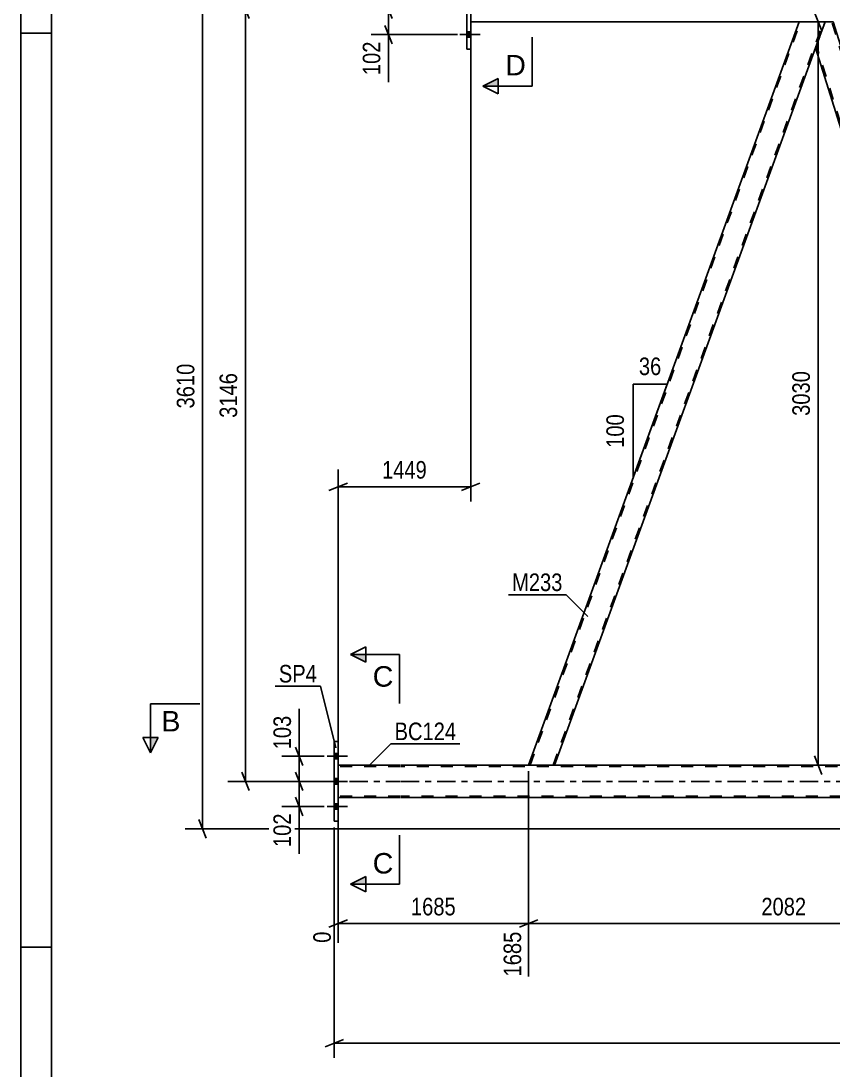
# Model space of a CAD drawing. Header units: millimetres. Extents: x 0 to 841, y 0 to 594.
# Drawn here: x 0 to 132.5, y 278 to 449 of the extents above; entities that cross this region are included whole.
import ezdxf

# ---------------------------------------------------------------- set-up
doc = ezdxf.new("R2010")
doc.units = ezdxf.units.MM
doc.linetypes.add('DXK_LINE_DOT2', pattern=[3.9198, 1.9599, -1.9599])
doc.linetypes.add('DXK_LINE_DOT3', pattern=[5.9187, 2.979, -0.9799, 0.9799, -0.9799])
doc.styles.add('Arial', font='ARIAL.TTF', dxfattribs={"height": 0.2})
doc.styles.add('Arial Narrow', font='ARIALN.TTF', dxfattribs={"height": 0.2})

# ---------------------------------------------------------------- blocks, each defined once
blk = doc.blocks.new('Unknown-247343265-1137')
at = {"color": 5, "linetype": 'Continuous'}
for p, q in [((0, 594), (0, 0)), ((5, 589), (5, 5)), ((5, 447), (0, 447)), ((5, 298), (0, 298))]:
    blk.add_line(p, q, dxfattribs=at)
blk = doc.blocks.new('Part-247343265-35508 - 2635')
at = {"color": 2, "linetype": 'Continuous'}
for p, q in [((131.16, 448.89), (129.62, 444.64)), ((132.48, 448.89), (131.16, 448.89)), ((168.76, 332.49), (132.48, 448.89)), ((164.57, 332.49), (129.62, 444.64))]:
    blk.add_line(p, q, dxfattribs=at)
at = {"color": 7, "linetype": 'DXK_LINE_DOT2'}
for p, q in [((169.05, 330.77), (132.23, 448.89)), ((166.33, 327.67), (129.75, 445.01)), ((166.08, 327.67), (164.57, 332.49)), ((169.18, 331.14), (168.76, 332.49)), ((167.92, 327.67), (169.18, 331.14)), ((166.08, 327.67), (167.92, 327.67))]:
    blk.add_line(p, q, dxfattribs=at)
blk = doc.blocks.new('Part-247343265-35498 - 2635')
at = {"color": 2, "linetype": 'Continuous'}
for p, q in [((82.79, 327.67), (126.91, 448.89)), ((126.91, 448.89), (131.16, 448.89)), ((87.04, 327.67), (129.62, 444.64))]:
    blk.add_line(p, q, dxfattribs=at)
at = {"color": 7, "linetype": 'DXK_LINE_DOT2'}
for p, q in [((83.04, 327.67), (127.16, 448.89)), ((86.79, 327.67), (130.91, 448.89)), ((129.62, 444.64), (131.16, 448.89)), ((87.04, 327.67), (82.79, 327.67))]:
    blk.add_line(p, q, dxfattribs=at)
blk = doc.blocks.new('Part-247343265-35516 - 2635')
at = {"color": 2, "linetype": 'Continuous'}
for p, q in [((72.72, 457.39), (73.36, 457.39)), ((72.72, 444.39), (72.72, 457.39)), ((73.36, 457.39), (73.36, 444.39)), ((73.36, 444.39), (72.72, 444.39))]:
    blk.add_line(p, q, dxfattribs=at)
blk = doc.blocks.new('Part-247343265-35517 - 2635')
at = {"color": 2, "linetype": 'Continuous'}
for p, q in [((51.1, 331.53), (51.74, 331.53)), ((51.1, 318.53), (51.1, 331.53)), ((51.74, 331.53), (51.74, 318.53)), ((51.74, 318.53), (51.1, 318.53))]:
    blk.add_line(p, q, dxfattribs=at)
blk = doc.blocks.new('Part-247343265-35614 - 2635')
at = {"color": 7, "linetype": 'DXK_LINE_DOT2'}
for p, q in [((73.36, 448.89), (73.36, 452.89)), ((132.48, 448.89), (126.91, 448.89))]:
    blk.add_line(p, q, dxfattribs=at)
at = {"color": 2, "linetype": 'Continuous'}
blk.add_line((73.36, 448.89), (126.91, 448.89), dxfattribs=at)
blk = doc.blocks.new('Part-247343265-35615 - 2635')
at = {"color": 2, "linetype": 'Continuous'}
for p, q in [((51.74, 327.67), (61.86, 327.67)), ((61.96, 327.67), (161.43, 327.67)), ((61.86, 322.39), (51.74, 322.39)), ((161.43, 322.39), (61.96, 322.39))]:
    blk.add_line(p, q, dxfattribs=at)
at = {"color": 7, "linetype": 'DXK_LINE_DOT2'}
for p, q in [((51.74, 322.39), (51.74, 327.67)), ((61.86, 327.43), (51.74, 327.43)), ((736.81, 327.43), (61.96, 327.43)), ((61.86, 322.63), (51.74, 322.63)), ((737.57, 322.63), (61.96, 322.63))]:
    blk.add_line(p, q, dxfattribs=at)
at = {"color": 7, "linetype": 'DXK_LINE_DOT3'}
for p, q in [((41.74, 325.03), (61.86, 325.03)), ((61.96, 325.03), (747.19, 325.03))]:
    blk.add_line(p, q, dxfattribs=at)
blk = doc.blocks.new('Bolt-247343265-35617 - 2635')
at = {"linetype": 'Continuous'}
for points in [[(73.36, 454.55), (73.36, 455.43), (72.72, 455.43), (72.72, 454.55)], [(73.36, 454.55), (73.36, 455.43), (72.72, 455.43), (72.72, 454.55)], [(73.36, 454.55), (73.36, 455.43), (72.72, 455.43), (72.72, 454.55)], [(73.36, 450.45), (73.36, 451.33), (72.72, 451.33), (72.72, 450.45)], [(73.36, 450.45), (73.36, 451.33), (72.72, 451.33), (72.72, 450.45)], [(73.36, 446.35), (73.36, 447.23), (72.72, 447.23), (72.72, 446.35)], [(73.36, 446.35), (73.36, 447.23), (72.72, 447.23), (72.72, 446.35)], [(73.36, 446.35), (73.36, 447.23), (72.72, 447.23), (72.72, 446.35)]]:
    blk.add_hatch(color=1, dxfattribs=at).paths.add_polyline_path(points)
at = {"color": 1, "linetype": 'Continuous'}
for p, q in [((71.56, 454.99), (74.88, 454.99)), ((71.56, 454.99), (74.88, 454.99)), ((71.56, 454.99), (74.88, 454.99)), ((72.72, 455.43), (73.36, 455.43)), ((72.72, 455.43), (73.36, 455.43)), ((72.72, 455.43), (73.36, 455.43)), ((72.72, 454.55), (73.36, 454.55)), ((72.72, 454.55), (73.36, 454.55)), ((72.72, 454.55), (73.36, 454.55)), ((71.56, 450.89), (74.88, 450.89)), ((71.56, 450.89), (74.88, 450.89)), ((72.72, 451.33), (73.36, 451.33)), ((72.72, 451.33), (73.36, 451.33)), ((72.72, 450.45), (73.36, 450.45)), ((72.72, 450.45), (73.36, 450.45)), ((71.56, 446.79), (74.88, 446.79)), ((71.56, 446.79), (74.88, 446.79)), ((71.56, 446.79), (74.88, 446.79)), ((72.72, 447.23), (73.36, 447.23)), ((72.72, 447.23), (73.36, 447.23)), ((72.72, 447.23), (73.36, 447.23)), ((72.72, 446.35), (73.36, 446.35)), ((72.72, 446.35), (73.36, 446.35)), ((72.72, 446.35), (73.36, 446.35))]:
    blk.add_line(p, q, dxfattribs=at)
blk = doc.blocks.new('Bolt-247343265-35618 - 2635')
at = {"linetype": 'Continuous'}
for points in [[(51.74, 328.69), (51.74, 329.57), (51.1, 329.57), (51.1, 328.69)], [(51.74, 328.69), (51.74, 329.57), (51.1, 329.57), (51.1, 328.69)], [(51.74, 328.69), (51.74, 329.57), (51.1, 329.57), (51.1, 328.69)], [(51.74, 324.59), (51.74, 325.47), (51.1, 325.47), (51.1, 324.59)], [(51.74, 324.59), (51.74, 325.47), (51.1, 325.47), (51.1, 324.59)], [(51.74, 320.49), (51.74, 321.37), (51.1, 321.37), (51.1, 320.49)], [(51.74, 320.49), (51.74, 321.37), (51.1, 321.37), (51.1, 320.49)], [(51.74, 320.49), (51.74, 321.37), (51.1, 321.37), (51.1, 320.49)]]:
    blk.add_hatch(color=1, dxfattribs=at).paths.add_polyline_path(points)
at = {"color": 1, "linetype": 'Continuous'}
for p, q in [((49.94, 329.13), (53.26, 329.13)), ((49.94, 329.13), (53.26, 329.13)), ((49.94, 329.13), (53.26, 329.13)), ((51.1, 329.57), (51.74, 329.57)), ((51.1, 329.57), (51.74, 329.57)), ((51.1, 329.57), (51.74, 329.57)), ((51.1, 328.69), (51.74, 328.69)), ((51.1, 328.69), (51.74, 328.69)), ((51.1, 328.69), (51.74, 328.69)), ((49.94, 325.03), (53.26, 325.03)), ((49.94, 325.03), (53.26, 325.03)), ((51.1, 325.47), (51.74, 325.47)), ((51.1, 325.47), (51.74, 325.47)), ((51.1, 324.59), (51.74, 324.59)), ((51.1, 324.59), (51.74, 324.59)), ((49.94, 320.93), (53.26, 320.93)), ((49.94, 320.93), (53.26, 320.93)), ((49.94, 320.93), (53.26, 320.93)), ((51.1, 321.37), (51.74, 321.37)), ((51.1, 321.37), (51.74, 321.37)), ((51.1, 321.37), (51.74, 321.37)), ((51.1, 320.49), (51.74, 320.49)), ((51.1, 320.49), (51.74, 320.49)), ((51.1, 320.49), (51.74, 320.49))]:
    blk.add_line(p, q, dxfattribs=at)
blk = doc.blocks.new('StraightDimension-247343265-45907 - 2635')
at = {"color": 7, "linetype": 'Continuous'}
for p, q in [((30.23, 460.19), (29.03, 463.19)), ((74.28, 461.69), (26.78, 461.69)), ((29.63, 317.29), (29.63, 461.69)), ((29.03, 318.79), (30.23, 315.79)), ((160.43, 317.29), (26.78, 317.29))]:
    blk.add_line(p, q, dxfattribs=at)
at = {"color": 0}
blk.add_wipeout([(28.88, 393.74), (24.68, 393.74), (24.68, 385.23), (28.88, 385.23)], dxfattribs=at)
at = {"color": 3, "style": 'Arial Narrow'}
blk.add_text('3610', height=2.863, rotation=90.0002, dxfattribs=at).set_placement((28.28, 385.83))
blk = doc.blocks.new('StraightDimension-247343265-45853 - 2635')
at = {"color": 7, "linetype": 'Continuous'}
for p, q in [((59.36, 452.39), (60.56, 449.39)), ((71.19, 450.89), (57.11, 450.89)), ((59.96, 446.79), (59.96, 450.89)), ((60.56, 445.29), (59.36, 448.29)), ((71.19, 446.79), (57.11, 446.79))]:
    blk.add_line(p, q, dxfattribs=at)
at = {"color": 0}
blk.add_wipeout([(59.21, 446.26), (55.01, 446.26), (55.01, 439.58), (59.21, 439.58)], dxfattribs=at)
at = {"color": 7, "linetype": 'Continuous'}
blk.add_line((59.96, 446.79), (59.96, 439.05), dxfattribs=at)
blk.add_line((59.96, 446.79), (59.96, 439.05), dxfattribs=at)
at = {"color": 3, "style": 'Arial Narrow'}
blk.add_text('102', height=2.863, rotation=90.0002, dxfattribs=at).set_placement((58.61, 440.18))
blk = doc.blocks.new('StraightDimension-247343265-45878 - 2635')
at = {"color": 7, "linetype": 'Continuous'}
for p, q in [((44.79, 330.63), (45.99, 327.63)), ((49.47, 329.13), (42.54, 329.13)), ((45.39, 325.03), (45.39, 329.13)), ((49.47, 325.03), (42.54, 325.03)), ((45.99, 323.53), (44.79, 326.53))]:
    blk.add_line(p, q, dxfattribs=at)
at = {"color": 0}
blk.add_wipeout([(44.64, 336.34), (40.44, 336.34), (40.44, 329.65), (44.64, 329.65)], dxfattribs=at)
at = {"color": 7, "linetype": 'Continuous'}
blk.add_line((45.39, 329.13), (45.39, 336.86), dxfattribs=at)
blk.add_line((45.39, 329.13), (45.39, 336.86), dxfattribs=at)
at = {"color": 3, "style": 'Arial Narrow'}
blk.add_text('103', height=2.863, rotation=90.0002, dxfattribs=at).set_placement((44.04, 330.25))
blk = doc.blocks.new('StraightDimension-247343265-45879 - 2635')
at = {"color": 7, "linetype": 'Continuous'}
for p, q in [((49.47, 325.03), (42.54, 325.03)), ((44.79, 326.53), (45.99, 323.53)), ((45.39, 320.93), (45.39, 325.03)), ((45.99, 319.43), (44.79, 322.43)), ((49.47, 320.93), (42.54, 320.93))]:
    blk.add_line(p, q, dxfattribs=at)
at = {"color": 0}
blk.add_wipeout([(44.64, 320.4), (40.44, 320.4), (40.44, 313.72), (44.64, 313.72)], dxfattribs=at)
at = {"color": 7, "linetype": 'Continuous'}
blk.add_line((45.39, 320.93), (45.39, 313.19), dxfattribs=at)
blk.add_line((45.39, 320.93), (45.39, 313.19), dxfattribs=at)
at = {"color": 3, "style": 'Arial Narrow'}
blk.add_text('102', height=2.863, rotation=90.0002, dxfattribs=at).set_placement((44.04, 314.32))
blk = doc.blocks.new('StraightDimension-247343265-45899 - 2635')
at = {"color": 7, "linetype": 'Continuous'}
for p, q in [((37.21, 449.39), (36.01, 452.39)), ((72.36, 450.89), (33.76, 450.89)), ((36.61, 325.03), (36.61, 450.89)), ((50.74, 325.03), (33.76, 325.03)), ((36.01, 326.53), (37.21, 323.53))]:
    blk.add_line(p, q, dxfattribs=at)
at = {"color": 0}
blk.add_wipeout([(35.86, 392.21), (31.66, 392.21), (31.66, 383.7), (35.86, 383.7)], dxfattribs=at)
at = {"color": 3, "style": 'Arial Narrow'}
blk.add_text('3146', height=2.863, rotation=90.0002, dxfattribs=at).set_placement((35.26, 384.3))
blk = doc.blocks.new('StraightDimension-247343265-45942 - 2635')
at = {"color": 7, "linetype": 'Continuous'}
for p, q in [((73.36, 447.89), (73.36, 370.64)), ((51.74, 328.67), (51.74, 375.89)), ((53.24, 373.64), (50.24, 372.44)), ((51.74, 373.04), (73.36, 373.04)), ((71.86, 372.44), (74.86, 373.64))]:
    blk.add_line(p, q, dxfattribs=at)
at = {"color": 0}
blk.add_wipeout([(66.8, 373.79), (66.8, 377.99), (58.29, 377.99), (58.29, 373.79)], dxfattribs=at)
at = {"color": 3, "style": 'Arial Narrow'}
blk.add_text('1449', height=2.863, dxfattribs=at).set_placement((58.89, 374.39))
blk = doc.blocks.new('StraightDimension-247343265-45964 - 2635')
at = {"color": 7, "linetype": 'Continuous'}
for p, q in [((130.63, 447.39), (129.43, 450.39)), ((117.17, 448.89), (132.43, 448.89)), ((130.03, 327.67), (130.03, 448.89)), ((129.43, 329.17), (130.63, 326.17)), ((109.24, 327.67), (132.43, 327.67))]:
    blk.add_line(p, q, dxfattribs=at)
at = {"color": 0}
blk.add_wipeout([(129.28, 392.53), (125.08, 392.53), (125.08, 384.02), (129.28, 384.02)], dxfattribs=at)
at = {"color": 3, "style": 'Arial Narrow'}
blk.add_text('3030', height=2.863, rotation=90.0002, dxfattribs=at).set_placement((128.68, 384.62))
blk = doc.blocks.new('AngleDimension-247343265-46943 - 2635')
at = {"color": 7, "linetype": 'Continuous'}
for p, q in [((99.85, 389.77), (105.39, 389.77)), ((99.85, 374.55), (105.39, 389.77)), ((99.85, 374.55), (99.85, 389.77)), ((104.62, 387.66), (105.39, 389.77))]:
    blk.add_line(p, q, dxfattribs=at)
at = {"color": 0}
for points in [[(105.05, 390.67), (105.05, 394.87), (100.19, 394.87), (100.19, 390.67)], [(98.95, 385.5), (94.75, 385.5), (94.75, 378.81), (98.95, 378.81)]]:
    blk.add_wipeout(points, dxfattribs=at)
at = {"color": 3, "style": 'Arial Narrow'}
blk.add_text('36', height=2.863, dxfattribs=at).set_placement((100.79, 391.27))
blk.add_text('100', height=2.863, rotation=90.0002, dxfattribs=at).set_placement((98.35, 379.41))
blk = doc.blocks.new('StraightDimension-247343265-47170 - 2635')
at = {"color": 7, "linetype": 'Continuous'}
for p, q in [((82.79, 326.67), (82.79, 293.22)), ((166.08, 326.67), (166.08, 293.22)), ((84.29, 302.43), (81.29, 301.23)), ((82.79, 301.83), (166.08, 301.83)), ((164.58, 301.23), (167.58, 302.43))]:
    blk.add_line(p, q, dxfattribs=at)
at = {"color": 0}
blk.add_wipeout([(128.69, 302.58), (128.69, 306.78), (120.17, 306.78), (120.17, 302.58)], dxfattribs=at)
at = {"color": 0, "linetype": 'Continuous'}
blk.add_wipeout([(165.48, 301.13), (161.28, 301.13), (161.28, 292.62), (165.48, 292.62)], dxfattribs=at)
at = {"color": 3, "style": 'Arial Narrow'}
blk.add_text('2082', height=2.863, dxfattribs=at).set_placement((120.77, 303.18))
at = {"color": 3, "linetype": 'Continuous', "style": 'Arial Narrow'}
blk.add_text('3767', height=2.863, rotation=90.0002, dxfattribs=at).set_placement((164.88, 293.22))
blk = doc.blocks.new('StraightDimension-247343265-47171 - 2635')
at = {"color": 7, "linetype": 'Continuous'}
for p, q in [((82.79, 326.67), (82.79, 293.22)), ((51.74, 321.63), (51.74, 298.71)), ((53.24, 302.43), (50.24, 301.23)), ((51.74, 301.83), (82.79, 301.83)), ((81.29, 301.23), (84.29, 302.43))]:
    blk.add_line(p, q, dxfattribs=at)
at = {"color": 0}
blk.add_wipeout([(71.52, 302.58), (71.52, 306.78), (63.01, 306.78), (63.01, 302.58)], dxfattribs=at)
at = {"color": 0, "linetype": 'Continuous'}
for points in [[(51.14, 301.13), (46.94, 301.13), (46.94, 298.11), (51.14, 298.11)], [(82.19, 301.13), (77.99, 301.13), (77.99, 292.62), (82.19, 292.62)]]:
    blk.add_wipeout(points, dxfattribs=at)
at = {"color": 3, "style": 'Arial Narrow'}
blk.add_text('1685', height=2.863, dxfattribs=at).set_placement((63.61, 303.18))
at = {"color": 3, "linetype": 'Continuous', "style": 'Arial Narrow'}
for s, height, p in [('0', 2.86, (50.54, 298.71)), ('1685', 2.863, (81.59, 293.22))]:
    blk.add_text(s, height=height, rotation=90.0002, dxfattribs=at).set_placement(p)
blk = doc.blocks.new('StraightDimension-247343265-47565 - 2635')
at = {"color": 7, "linetype": 'Continuous'}
for p, q in [((51.1, 317.53), (51.1, 279.96)), ((52.6, 282.96), (49.6, 281.76)), ((51.1, 282.36), (789.96, 282.36))]:
    blk.add_line(p, q, dxfattribs=at)
blk = doc.blocks.new('SectionMark-247343265-48306 - 2635')
at = {"linetype": 'Continuous'}
for points in [[(77.86, 477.01), (77.86, 475.76), (75.36, 477.01)], [(77.86, 439.63), (77.86, 438.38), (75.36, 438.38)]]:
    blk.add_hatch(color=6, dxfattribs=at).paths.add_polyline_path(points)
at = {"color": 6, "linetype": 'Continuous'}
for p, q in [((75.36, 477.01), (77.86, 478.26)), ((77.86, 475.76), (77.86, 478.26)), ((83.36, 477.01), (75.36, 477.01)), ((75.36, 477.01), (77.86, 475.76)), ((83.36, 477.01), (83.36, 469.01)), ((83.36, 438.38), (83.36, 446.38)), ((75.36, 438.38), (77.86, 439.63)), ((77.86, 439.63), (77.86, 437.13)), ((83.36, 438.38), (75.36, 438.38)), ((77.86, 437.13), (75.36, 438.38))]:
    blk.add_line(p, q, dxfattribs=at)
at = {"color": 0, "linetype": 'Continuous'}
for points in [[(82.36, 471.76), (82.36, 475.26), (78.99, 475.26), (78.99, 471.76)], [(82.36, 440.13), (82.36, 443.63), (78.99, 443.63), (78.99, 440.13)]]:
    blk.add_wipeout(points, dxfattribs=at)
at = {"color": 3, "linetype": 'Continuous', "style": 'Arial'}
for p in [(78.99, 471.76), (78.99, 440.13)]:
    blk.add_text('D', height=3.34, dxfattribs=at).set_placement(p)
blk = doc.blocks.new('SectionMark-247343265-3943 - 2635')
at = {"linetype": 'Continuous'}
blk.add_hatch(color=6, dxfattribs=at).paths.add_polyline_path([(21.15, 332.17), (22.4, 332.17), (21.15, 329.67)])
at = {"color": 6, "linetype": 'Continuous'}
for p, q in [((21.15, 337.67), (29.15, 337.67)), ((21.15, 337.67), (21.15, 329.67)), ((21.15, 329.67), (19.9, 332.17)), ((22.4, 332.17), (19.9, 332.17)), ((21.15, 329.67), (22.4, 332.17))]:
    blk.add_line(p, q, dxfattribs=at)
at = {"color": 0, "linetype": 'Continuous'}
blk.add_wipeout([(26.01, 333.17), (26.01, 336.67), (22.9, 336.67), (22.9, 333.17)], dxfattribs=at)
at = {"color": 3, "linetype": 'Continuous', "style": 'Arial'}
blk.add_text('B', height=3.34, dxfattribs=at).set_placement((22.9, 333.17))
blk = doc.blocks.new('Mark-247343265-45997 - 2635')
at = {"color": 0}
blk.add_wipeout([(88.34, 356.06), (88.34, 359.06), (80.11, 359.06), (80.11, 356.06)], dxfattribs=at)
blk.add_wipeout([(88.34, 356.06), (88.34, 359.06), (80.11, 359.06), (80.11, 356.06)], dxfattribs=at)
at = {"color": 30, "linetype": 'Continuous'}
for p in [(79.51, 355.46), (92.47, 351.92)]:
    blk.add_line(p, (88.94, 355.46), dxfattribs=at)
at = {"color": 3, "style": 'Arial Narrow'}
blk.add_text('M233', height=2.863, dxfattribs=at).set_placement((80.11, 356.06))
blk = doc.blocks.new('Mark-247343265-46063 - 2635')
at = {"color": 0}
blk.add_wipeout([(70.99, 331.75), (70.99, 334.75), (60.94, 334.75), (60.94, 331.75)], dxfattribs=at)
blk.add_wipeout([(70.99, 331.75), (70.99, 334.75), (60.94, 334.75), (60.94, 331.75)], dxfattribs=at)
at = {"color": 30, "linetype": 'Continuous'}
for p, q in [((56.81, 327.61), (60.34, 331.15)), ((60.34, 331.15), (71.59, 331.15))]:
    blk.add_line(p, q, dxfattribs=at)
at = {"color": 3, "style": 'Arial Narrow'}
blk.add_text('BC124', height=2.863, dxfattribs=at).set_placement((60.94, 331.75))
blk = doc.blocks.new('Mark-247343265-47897 - 2635')
at = {"color": 0}
blk.add_wipeout([(48.27, 341.15), (48.27, 344.15), (42.06, 344.15), (42.06, 341.15)], dxfattribs=at)
blk.add_wipeout([(48.27, 341.15), (48.27, 344.15), (42.06, 344.15), (42.06, 341.15)], dxfattribs=at)
at = {"color": 30, "linetype": 'Continuous'}
for p in [(41.46, 340.55), (51.38, 330.47)]:
    blk.add_line(p, (48.87, 340.55), dxfattribs=at)
at = {"color": 3, "style": 'Arial Narrow'}
blk.add_text('SP4', height=2.863, dxfattribs=at).set_placement((42.06, 341.15))
blk = doc.blocks.new('SectionMark-247343265-48099 - 2635')
at = {"linetype": 'Continuous'}
for points in [[(56.24, 345.72), (56.24, 344.47), (53.74, 345.72)], [(56.24, 309.5), (56.24, 308.25), (53.74, 308.25)]]:
    blk.add_hatch(color=6, dxfattribs=at).paths.add_polyline_path(points)
at = {"color": 6, "linetype": 'Continuous'}
for p, q in [((53.74, 345.72), (56.24, 346.97)), ((61.74, 345.72), (53.74, 345.72)), ((53.74, 345.72), (56.24, 344.47)), ((56.24, 344.47), (56.24, 346.97)), ((61.74, 345.72), (61.74, 337.72)), ((61.74, 308.25), (61.74, 316.25)), ((53.74, 308.25), (56.24, 309.5)), ((61.74, 308.25), (53.74, 308.25)), ((56.24, 307), (53.74, 308.25)), ((56.24, 309.5), (56.24, 307))]:
    blk.add_line(p, q, dxfattribs=at)
at = {"color": 0, "linetype": 'Continuous'}
for points in [[(60.74, 340.47), (60.74, 343.97), (57.37, 343.97), (57.37, 340.47)], [(60.74, 310), (60.74, 313.5), (57.37, 313.5), (57.37, 310)]]:
    blk.add_wipeout(points, dxfattribs=at)
at = {"color": 3, "linetype": 'Continuous', "style": 'Arial'}
for p in [(57.37, 340.47), (57.37, 310)]:
    blk.add_text('C', height=3.34, dxfattribs=at).set_placement(p)

msp = doc.modelspace()

# ---------------------------------------------------------------- block references
for name in ['Unknown-247343265-1137', 'Part-247343265-35516 - 2635', 'Bolt-247343265-35617 - 2635', 'Part-247343265-35614 - 2635', 'Part-247343265-35498 - 2635', 'Part-247343265-35508 - 2635', 'Part-247343265-35517 - 2635', 'Bolt-247343265-35618 - 2635', 'Part-247343265-35615 - 2635']:
    msp.add_blockref(name, (0, 0))

# ---------------------------------------------------------------- next in the draw order: block references
msp.add_blockref('StraightDimension-247343265-45907 - 2635', (0, 0))

# ---------------------------------------------------------------- next in the draw order: block references
for name in ['StraightDimension-247343265-45853 - 2635', 'StraightDimension-247343265-45964 - 2635', 'AngleDimension-247343265-46943 - 2635', 'StraightDimension-247343265-45878 - 2635']:
    msp.add_blockref(name, (0, 0))

# ---------------------------------------------------------------- next in the draw order: block references
for name in ['StraightDimension-247343265-45879 - 2635', 'StraightDimension-247343265-47170 - 2635']:
    msp.add_blockref(name, (0, 0))

# ---------------------------------------------------------------- next in the draw order: block references
msp.add_blockref('StraightDimension-247343265-45899 - 2635', (0, 0))

# ---------------------------------------------------------------- next in the draw order: block references
for name in ['StraightDimension-247343265-45942 - 2635', 'StraightDimension-247343265-47171 - 2635']:
    msp.add_blockref(name, (0, 0))

# ---------------------------------------------------------------- next in the draw order: block references
msp.add_blockref('StraightDimension-247343265-47565 - 2635', (0, 0))

# ---------------------------------------------------------------- next in the draw order: block references
for name in ['SectionMark-247343265-48306 - 2635', 'Mark-247343265-45997 - 2635', 'SectionMark-247343265-3943 - 2635']:
    msp.add_blockref(name, (0, 0))

# ---------------------------------------------------------------- next in the draw order: block references
for name in ['Mark-247343265-47897 - 2635', 'Mark-247343265-46063 - 2635']:
    msp.add_blockref(name, (0, 0))

# ---------------------------------------------------------------- next in the draw order: block references
msp.add_blockref('SectionMark-247343265-48099 - 2635', (0, 0))

doc.saveas('drawing.dxf')
